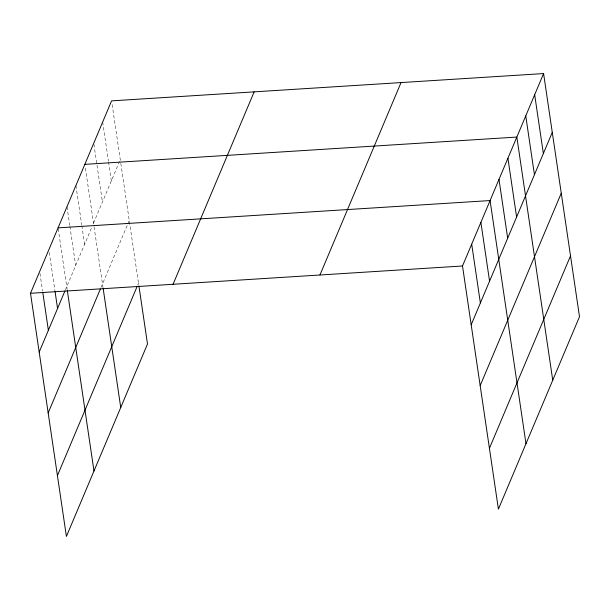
<?xml version="1.0" encoding="UTF-8"?>
<svg xmlns="http://www.w3.org/2000/svg" width="610" height="610" viewBox="0 0 610 610"><rect width="100%" height="100%" fill="white"/><g stroke="black" fill="none" stroke-linecap="round" stroke-linejoin="round"><path stroke-width="0.46" stroke-dasharray="3.05 2.29" d="M65.285 290.154L91.729 227.393M93.513 223.161L119.56 161.353M101.069 287.386L127.475 224.732M127.825 223.885L129.259 220.5M137.799 284.87L138.508 283.177M112.141 104.6L120.681 162.428M120.818 163.35L138.783 285.022M102.671 122.03L108.458 161.231M108.595 162.161L111.355 180.827M93.887 144.128L102.434 201.994M85.385 168.101L93.925 225.929M94.054 226.851L103.044 287.684M75.907 185.531L81.702 224.732M81.839 225.662L84.592 244.328M66.993 206.698L69.746 225.364M69.883 226.295L75.67 265.495M58.209 228.796L67.161 289.43M49.296 252.471L54.946 290.741M39.963 273.349L42.586 291.084"/><path stroke-width="0.91" d="M138.92 285.938L147.498 344.01L66.406 536.434L30.5 293.288L111.592 100.864L543.594 73.566L579.5 316.712L498.408 509.137L462.502 265.99L543.594 73.566M39.185 352.092L64.912 291.023M48.167 412.924L100.353 289.079M57.424 475.602L137.082 286.563M173.065 284.283L254.149 91.851M319.945 274.996L401.037 82.571M471.187 324.787L552.279 132.362M480.169 385.627L561.261 193.195M489.426 448.304L570.518 255.872M84.828 164.364L516.838 137.067L552.744 380.213M58.072 227.865L490.074 200.56L525.98 443.714M30.5 293.288L462.502 265.99M534.673 94.733L543.357 153.529M525.759 115.9L534.436 174.696M507.916 158.234L516.601 217.03M498.995 179.393L507.68 238.197M480.886 222.375L489.571 281.172M471.698 244.183L480.375 302.979M103.174 288.606L120.734 407.511M67.298 290.352L93.978 471.012M55.083 291.671L57.561 308.469M42.86 292.945L48.373 330.277"/></g></svg>
